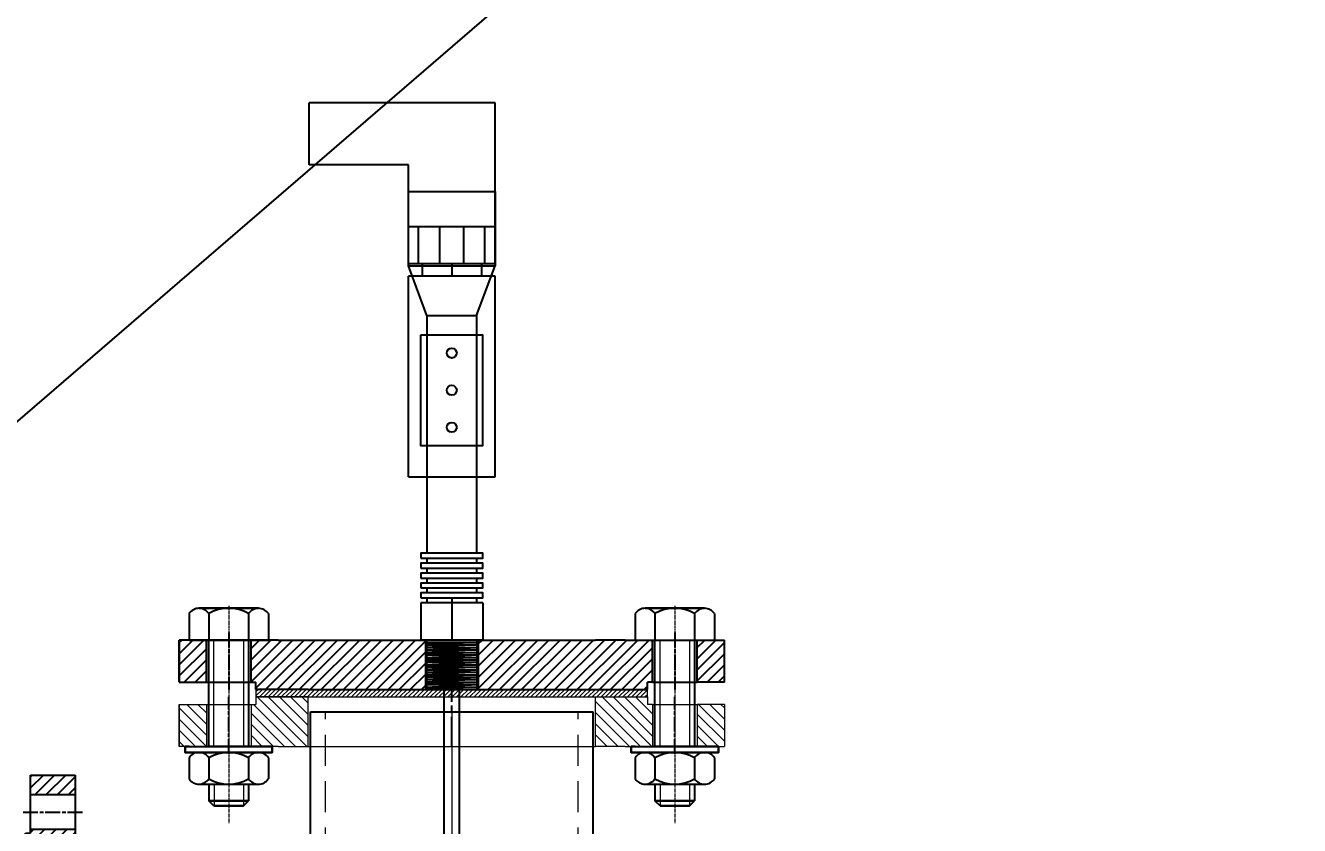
# Model space of a CAD drawing. Header units: millimetres. Extents: x -46397 to 283259, y -8690 to 23983.
# Drawn here: x 10536 to 11050, y 5735 to 6058 of the extents above; entities that cross this region are included whole.
import ezdxf
from ezdxf import colors
from ezdxf.entities.mleader import LeaderData, LeaderLine
from ezdxf.enums import TextEntityAlignment as Align
from ezdxf.math import Vec2, Vec3

# ---------------------------------------------------------------- set-up
doc = ezdxf.new("R2010")
doc.units = ezdxf.units.MM
for name, pattern in [('ACAD_ISO04W100', [30, 24, -3, 0, -3]), ('AM_ISO08W050', [18, 12, -1.5, 3, -1.5]), ('AM_ISO08W050x2', [9, 6, -0.75, 1.5, -0.75]), ('CENTER', [2, 1.25, -0.25, 0.25, -0.25]), ('HIDDEN', [0.375, 0.25, -0.125])]:
    doc.linetypes.add(name, pattern=pattern)
doc.layers.get('Defpoints').update_dxf_attribs({"lineweight": 0})
for name, color, linetype, lineweight in [('0-Dim', 7, 'Continuous', 0), ('AM_7', 4, 'AM_ISO08W050', 25), ('DUONGCHINH', 7, 'Continuous', 25), ('Long_AM_Hidden', 4, 'HIDDEN', 9), ('Long_AM_manh', 6, 'Continuous', 9), ('Long_AM_Visible', 30, 'Continuous', 25), ('Long_Centerline', 1, 'CENTER', 9), ('PHANTOM 2', 8, 'Continuous', 0), ('Standard', 7, 'Continuous', 0)]:
    doc.layers.add(name, color=color, linetype=linetype, lineweight=lineweight)
doc.layers.add('flashshoot', color=7, linetype='Continuous')
doc.styles.add('GHI CHÚ 1', font='isocp_IV25.ttf', dxfattribs={"width": 0.8})
doc.styles.add('Long_Text', font='isocp.shx', dxfattribs={"width": 0.7})
doc.styles.get("Standard").update_dxf_attribs({"font": 'isocp.shx', "width": 0.8})
doc.dimstyles.new('1-30SCALE', dxfattribs={"dimtxt": 75, "dimasz": 75, "dimexe": 37.5, "dimexo": 30, "dimgap": 30, "dimtad": 1, "dimtoh": 1, "dimdec": 0, "dimdsep": 46, "dimtxsty": 'GHI CHÚ 1', "dimcen": 0.09, "dimclrd": 256, "dimclre": 256, "dimclrt": 2, "dimadec": 0, "dimazin": 0, "dimtfac": 1, "dimtdec": 0, "dimtofl": 0, "dimtmove": 0, "dimatfit": 3, "dimfxl": 1, "dimlwd": 0, "dimlwe": 0, "dimarcsym": 0})

# ---------------------------------------------------------------- blocks, each defined once
blk = doc.blocks.new('D-ghfhhgfhtfthf')
at = {"color": 0}
for p, q in [((-17.5, 181), (17.5, 181)), ((-17.5, 151), (-17.5, 181)), ((17.5, 181), (17.5, 151)), ((-17.5, 151), (17.5, 151)), ((-10, 131), (-17.5, 151)), ((10, 131), (17.5, 151)), ((-10, 131), (10, 131)), ((-10, 131), (-10, 35)), ((10, 131), (10, 35)), ((-10, 33), (-10, 31)), ((10, 33), (10, 31)), ((-10, 29), (-10, 27)), ((10, 29), (10, 27)), ((-10, 25), (-10, 23)), ((-10, 21), (-10, 19)), ((10, 25), (10, 23)), ((10, 21), (10, 19)), ((-10, 17), (-10, 15)), ((0, 17), (0, 0)), ((10, 17), (10, 15)), ((12.5, 15), (-12.5, 15)), ((-12.5, 15), (-12.5, 0)), ((12.5, 15), (12.5, 0)), ((12.5, 0), (-12.5, 0)), ((10.15, 0), (10.15, -20)), ((10.65, 0), (10.65, -20)), ((-10.65, 0), (-10.65, -20)), ((-10.65, -1), (10.65, -1)), ((10.65, -1), (-10.65, -2)), ((-10.65, -2), (10.65, -2)), ((10.65, -2), (-10.65, -3)), ((-10.65, -3), (10.65, -3)), ((-10.65, -4), (10.65, -3)), ((-10.65, -4), (10.65, -4)), ((10.65, -4), (-10.65, -5)), ((-10.65, -5), (10.65, -5)), ((10.65, -5), (-10.65, -6)), ((-10.15, 0), (-10.15, -20)), ((-10.65, -6), (10.65, -6)), ((-10.65, -7), (10.65, -6)), ((-10.65, -7), (10.65, -7)), ((10.65, -7), (-10.65, -8)), ((-10.65, -8), (10.65, -8)), ((10.65, -8), (-10.65, -9)), ((-10.65, -9), (10.65, -9)), ((-10.65, -10), (10.65, -9)), ((-10.65, -10), (10.65, -10)), ((10.65, -10), (-10.65, -11)), ((-10.65, -11), (10.65, -11)), ((10.65, -11), (-10.65, -12)), ((-10.65, -12), (10.65, -12)), ((-10.65, -13), (10.65, -12)), ((-10.65, -13), (10.65, -13)), ((10.65, -13), (-10.65, -14)), ((-10.65, -14), (10.65, -14)), ((10.65, -14), (-10.65, -15)), ((-10.65, -15), (10.65, -15)), ((-10.65, -16), (10.65, -15)), ((-10.65, -16), (10.65, -16)), ((10.65, -16), (-10.65, -17)), ((-10.65, -17), (10.65, -17)), ((10.65, -17), (-10.65, -18)), ((-10.65, -18), (10.65, -18)), ((-10.65, -19), (10.65, -18)), ((-10.65, -19), (10.65, -19)), ((10.65, -19), (-10.65, -20)), ((-10.65, -20), (10.65, -20))]:
    blk.add_line(p, q, dxfattribs=at)
for points in [[(-12.5, 33), (12.5, 33), (12.5, 35), (-12.5, 35)], [(-12.5, 29), (12.5, 29), (12.5, 31), (-12.5, 31)], [(-12.5, 25), (12.5, 25), (12.5, 27), (-12.5, 27)], [(-12.5, 21), (12.5, 21), (12.5, 23), (-12.5, 23)], [(-12.5, 17), (12.5, 17), (12.5, 19), (-12.5, 19)]]:
    blk.add_lwpolyline(points, close=True, dxfattribs=at)
blk = doc.blocks.new('D-ỷtyjytthytyhhtr')
at = {"color": 0}
for p, q in [((17.5, 151), (-57.5, 151)), ((-57.5, 126), (-57.5, 151)), ((17.5, 86), (17.5, 151)), ((-17.5, 126), (-57.5, 126)), ((-17.5, 86), (-17.5, 126)), ((17.5, 101), (-17.5, 101)), ((-13.39, 86), (-13.39, 101)), ((-4.86, 86), (-4.86, 101)), ((4.86, 86), (4.86, 101)), ((13.39, 86), (13.39, 101)), ((17.5, 86), (-17.5, 86)), ((-12, 86), (-12, 81)), ((0, 86), (0, 81)), ((12, 86), (12, 81)), ((-17.5, 0), (-17.5, 81)), ((17.5, 81), (-17.5, 81)), ((17.5, 0), (17.5, 81)), ((-17.5, 0), (17.5, 0))]:
    blk.add_line(p, q, dxfattribs=at)
blk.add_lwpolyline([(-12.45, 57.39), (12.45, 57.39), (12.45, 12.61), (-12.45, 12.61)], close=True, dxfattribs=at)
for centre in [(0, 50), (0, 35), (0, 20)]:
    blk.add_circle(centre, 2, dxfattribs=at)
blk = doc.blocks.new('43253523542')
h = blk.add_hatch()
h.set_pattern_fill('ANSI31', color=1)
h.set_pattern_definition([(45, (-278443.964, -3668.8674), (-2.24506403, 2.24506403), [])])
h.paths.add_polyline_path([(45860.9, 13447.34), (45871.9, 13447.34), (45871.9, 13464.34), (45860.9, 13464.34)])
h.paths.add_polyline_path([(45900.9, 13464.34), (45889.9, 13464.34), (45889.9, 13447.34), (45891.9, 13447.34), (45891.9, 13444.34), (45960.25, 13444.34), (45960.25, 13464.34)])
h.paths.add_polyline_path([(46040.9, 13464.34), (45981.55, 13464.34), (45981.55, 13444.34), (46049.9, 13444.34), (46049.9, 13447.34), (46051.9, 13447.34), (46051.9, 13464.34)])
h.paths.add_polyline_path([(46080.9, 13464.34), (46069.9, 13464.34), (46069.9, 13447.34), (46080.9, 13447.34)])
for p, q in [((45860.9, 13447.34, 0.59), (45860.9, 13464.34, 0.59)), ((45871.9, 13464.34, 0.59), (45860.9, 13464.34, 0.59)), ((45860.9, 13464.34, 0.59), (45860.9, 13447.34, 0.59)), ((45871.9, 13447.34, 0.59), (45871.9, 13464.34, 0.59)), ((45880.9, 13464.34, 0.59), (45871.9, 13464.34, 0.59)), ((45889.9, 13464.34, 0.59), (45880.9, 13464.34, 0.59)), ((45889.9, 13447.34, 0.59), (45889.9, 13464.34, 0.59)), ((45900.9, 13464.34, 0.59), (45889.9, 13464.34, 0.59)), ((45900.9, 13464.34, 0.59), (45912.9, 13464.34, 0.59)), ((45912.9, 13464.34, 0.59), (45970.9, 13464.34, 0.59)), ((45916.4, 13464.34, 0.59), (46025.4, 13464.34, 0.59)), ((45970.9, 13464.34, 0.59), (46028.9, 13464.34, 0.59)), ((46040.9, 13464.34, 0.59), (46028.9, 13464.34, 0.59)), ((46040.9, 13464.34, 0.59), (46051.9, 13464.34, 0.59)), ((46051.9, 13447.34, 0.59), (46051.9, 13464.34, 0.59)), ((46051.9, 13464.34, 0.59), (46060.9, 13464.34, 0.59)), ((46060.9, 13464.34, 0.59), (46069.9, 13464.34, 0.59)), ((46069.9, 13447.34, 0.59), (46069.9, 13464.34, 0.59)), ((46069.9, 13464.34, 0.59), (46080.9, 13464.34, 0.59)), ((46080.9, 13447.34, 0.59), (46080.9, 13464.34, 0.59)), ((45860.9, 13447.34, 0.59), (45871.9, 13447.34, 0.59)), ((45871.9, 13447.34, 0.59), (45880.9, 13447.34, 0.59)), ((45880.9, 13447.34, 0.59), (45889.9, 13447.34, 0.59)), ((45889.9, 13447.34, 0.59), (45891.9, 13447.34, 0.59)), ((45891.9, 13444.34, 0.59), (45891.9, 13447.34, 0.59)), ((45912.9, 13444.34, 0.59), (45891.9, 13444.34, 0.59)), ((45912.9, 13444.34, 0.59), (46028.9, 13444.34, 0.59)), ((46028.9, 13444.34, 0.59), (46049.9, 13444.34, 0.59)), ((46049.9, 13444.34, 0.59), (46049.9, 13447.34, 0.59)), ((46051.9, 13447.34, 0.59), (46049.9, 13447.34, 0.59)), ((46051.9, 13447.34, 0.59), (46060.9, 13447.34, 0.59)), ((46060.9, 13447.34, 0.59), (46069.9, 13447.34, 0.59)), ((46080.9, 13447.34, 0.59), (46069.9, 13447.34, 0.59))]:
    blk.add_line(p, q)
at = {"color": 0, "elevation": 0.59}
blk.add_lwpolyline([(45973.9, 12064.34), (45967.9, 12064.34), (45967.9, 13444.34), (45973.9, 13444.34)], close=True, dxfattribs=at)
at = {"layer": 'AM_7', "linetype": 'AM_ISO08W050x2'}
for p, q in [((45880.9, 13467.34, 0.59), (45880.9, 13444.34, 0.59)), ((46060.9, 13467.34, 0.59), (46060.9, 13444.34, 0.59))]:
    blk.add_line(p, q, dxfattribs=at)
at = {"layer": 'Standard', "elevation": 0.59}
blk.add_lwpolyline([(45981.55, 13464.34), (45960.25, 13464.34), (45960.25, 13444.34), (45981.55, 13444.34)], close=True, dxfattribs=at)
at = {"color": 130}
blk.add_blockref('D-ỷtyjytthytyhhtr', (45970.9, 13530.18, 0.59), dxfattribs=at)
at = {"color": 0}
blk.add_blockref('D-ghfhhgfhtfthf', (45970.9, 13464.34, 0.59), dxfattribs=at)
blk = doc.blocks.new('*U2563')
h = blk.add_hatch()
h.set_pattern_fill('ANSI31', color=1)
h.paths.add_polyline_path([(-110, -37), (-99, -37), (-99, -20), (-110, -20)])
h.paths.add_polyline_path([(-70, -20), (-81, -20), (-81, -37), (-79, -37), (-79, -40), (-58, -40), (-58, -20)])
h.paths.add_polyline_path([(70, -20), (58, -20), (58, -40), (79, -40), (79, -37), (81, -37), (81, -20)])
h.paths.add_polyline_path([(110, -20), (99, -20), (99, -37), (110, -37)])
for p, q in [((-110, -37), (-110, -20)), ((-99, -20), (-110, -20)), ((-110, -20), (-110, -37)), ((-99, -37), (-99, -20)), ((-90, -20), (-99, -20)), ((-81, -20), (-90, -20)), ((-81, -37), (-81, -20)), ((-70, -20), (-81, -20)), ((-70, -20), (-58, -20)), ((-58, -20), (-58, -40)), ((-58, -20), (0, -20)), ((0, -20), (58, -20)), ((58, -20), (58, -40)), ((70, -20), (58, -20)), ((70, -20), (81, -20)), ((81, -37), (81, -20)), ((81, -20), (90, -20)), ((90, -20), (99, -20)), ((99, -37), (99, -20)), ((99, -20), (110, -20)), ((110, -37), (110, -20)), ((-110, -37), (-99, -37)), ((-99, -37), (-90, -37)), ((-90, -37), (-81, -37)), ((-81, -37), (-79, -37)), ((-79, -40), (-79, -37)), ((-58, -40), (-79, -40)), ((-58, -40), (58, -40)), ((58, -40), (79, -40)), ((79, -40), (79, -37)), ((81, -37), (79, -37)), ((81, -37), (90, -37)), ((90, -37), (99, -37)), ((110, -37), (99, -37))]:
    blk.add_line(p, q)
at = {"layer": 'AM_7', "linetype": 'AM_ISO08W050x2'}
for p, q in [((-90, -17), (-90, -40)), ((90, -17), (90, -40))]:
    blk.add_line(p, q, dxfattribs=at)
at = {"layer": 'AM_7'}
blk.add_line((0, -20), (0, -43), dxfattribs=at)
blk = doc.blocks.new('gfdgdfgdfgd')
h = blk.add_hatch()
h.set_pattern_fill('ANSI31', color=256, scale=10)
h.set_pattern_definition([(45, (26713.8207, 19476.6653), (-0.8838835, 0.8838835), [])])
h.paths.add_polyline_path([(26634.82, 20151.67), (26792.82, 20151.67), (26792.82, 20154.67), (26634.82, 20154.67)])
at = {"color": 0}
blk.add_lwpolyline([(26634.82, 20151.67), (26792.82, 20151.67), (26792.82, 20154.67), (26634.82, 20154.67)], close=True, dxfattribs=at)
at = {"xscale": -1, "rotation": 180}
blk.add_blockref('*U2563', (26713.82, 20111.67), dxfattribs=at)
blk = doc.blocks.new('*U2574')
at = {"color": 1, "linetype": 'ACAD_ISO04W100'}
blk.add_line((0, 118), (0, -3), dxfattribs=at)
at = {"color": 2}
blk.add_lwpolyline([(13.35, 0), (13.35, 115), (-13.35, 115), (-13.35, 0)], close=True, dxfattribs=at)
blk = doc.blocks.new('*U2573')
h = blk.add_hatch()
h.set_pattern_fill('ANSI31', color=1, angle=-90)
h.set_pattern_definition([(315, (19, -13), (2.24506, 2.24506), [])])
h.paths.add_polyline_path([(13, 9.5), (13, 17.5), (-5, 17.5), (-5, 16), (-7, 16), (-7, 0.75), (13, 0.75)])
h.paths.add_polyline_path([(13, 31.5), (13, 39.5), (-5, 39.5), (-5, 31.5)])
h.paths.add_polyline_path([(-7, -26.75), (-7, -42), (-5, -42), (-5, -43.5), (13, -43.5), (13, -35.5), (13, -26.75)])
h.paths.add_polyline_path([(-5, -57.5), (-5, -65.5), (13, -65.5), (13, -57.5)])
for p, q in [((-5, 16), (-5, 39.5)), ((-5, 39.5), (13, 39.5)), ((13, 39.5), (13, 9.5)), ((13, 31.5), (-5, 31.5)), ((-7, 0.75), (-7, 16)), ((-7, 16), (-5, 16)), ((13, 17.5), (-5, 17.5)), ((13, 9.5), (13, 0.75)), ((13, 0.75), (-7, 0.75)), ((-7, 0.75), (-7, -26.75)), ((13, 0.75), (13, -26.75)), ((13, -26.75), (-7, -26.75)), ((-7, -26.75), (-7, -42)), ((13, -35.5), (13, -26.75)), ((13, -65.5), (13, -35.5)), ((-7, -42), (-5, -42)), ((-5, -42), (-5, -65.5)), ((13, -43.5), (-5, -43.5)), ((13, -57.5), (-5, -57.5)), ((-5, -65.5), (13, -65.5))]:
    blk.add_line(p, q)
at = {"layer": 'AM_7', "linetype": 'AM_ISO08W050x2'}
for p, q in [((-8, 24.5), (16, 24.5)), ((-8, -50.5), (16, -50.5))]:
    blk.add_line(p, q, dxfattribs=at)
at = {"layer": 'AM_7'}
blk.add_line((15.88, -13), (-10, -13), dxfattribs=at)
blk = doc.blocks.new('erdgcxvb')
at = {"xscale": -1, "rotation": 180}
blk.add_blockref('*U2573', (-135.95, -13), dxfattribs=at)
at = {"rotation": 270}
blk.add_blockref('*U2574', (-142.95, 0), dxfattribs=at)
blk = doc.blocks.new('DDASFDFASDFDASF')
at = {"layer": 'Long_AM_Visible'}
for p, q in [((1615094.77, 228302.02), (1615097.77, 228302.02)), ((1615097.77, 228302.02), (1615109.77, 228302.02)), ((1615109.77, 228302.02), (1615112.77, 228302.02)), ((1615091.77, 228300.41), (1615091.77, 228294.02)), ((1615097.77, 228300.41), (1615097.77, 228294.02)), ((1615109.77, 228300.41), (1615109.77, 228294.02)), ((1615115.77, 228300.41), (1615115.77, 228294.02)), ((1615094.77, 228292.42), (1615097.77, 228292.42)), ((1615097.77, 228292.42), (1615109.77, 228292.42)), ((1615109.77, 228292.42), (1615112.77, 228292.42))]:
    blk.add_line(p, q, dxfattribs=at)
for centre, radius, start, end in [((1615094.77, 228298.41), 3.6, 33.6174, 146.3826), ((1615103.77, 228290.02), 12, 59.9946, 120.0054), ((1615112.77, 228298.41), 3.6, 33.6174, 146.3826), ((1615094.77, 228296.02), 3.6, 213.6174, 326.3826), ((1615103.77, 228304.41), 12, 239.9946, 300.0054), ((1615112.77, 228296.02), 3.6, 213.6174, 326.3826)]:
    blk.add_arc(centre, radius, start, end, dxfattribs=at)
blk = doc.blocks.new('sdfdsfds')
at = {"layer": 'Long_AM_manh'}
for p, q in [((-5.96, -23), (-5.96, 20)), ((5.93, 20), (5.92, -23)), ((-5.91, -38.2), (-5.91, -47)), ((5.93, -38.2), (5.93, -47))]:
    blk.add_line(p, q, dxfattribs=at)
at = {"layer": 'Long_AM_Visible'}
for p, q in [((-7.99, 32.8), (-11.99, 32.8)), ((-11.99, 32.8), (-7.99, 32.8)), ((8.01, 32.8), (-7.99, 32.8)), ((-7.99, 32.8), (8.01, 32.8)), ((12.01, 32.8), (8.01, 32.8)), ((8.01, 32.8), (12.01, 32.8)), ((-15.99, 30.66), (-16, 20)), ((-15.99, 30.66), (-16, 20)), ((-7.99, 30.66), (-8, 20)), ((-7.99, 30.66), (-8, 20)), ((8.01, 30.65), (8, 20)), ((8.01, 30.65), (8, 20)), ((16.01, 30.65), (16, 20)), ((16.01, 30.65), (16, 20)), ((-16, 20), (16, 20)), ((-8.01, -23), (-8.01, 20)), ((7.99, 20), (7.98, -23)), ((-8.01, -38.2), (-8.01, -44.92)), ((-8.01, -38.2), (-8.01, -44.92)), ((7.99, -38.2), (7.99, -44.92)), ((7.99, -38.2), (7.99, -44.92)), ((-5.93, -47), (-8.01, -44.92)), ((7.99, -44.92), (-8.01, -44.92)), ((-5.93, -47), (-8.01, -44.92)), ((-8.01, -44.92), (7.99, -44.92)), ((5.91, -47), (7.99, -44.92)), ((5.91, -47), (7.99, -44.92)), ((5.91, -47), (-5.93, -47)), ((-5.93, -47), (5.91, -47))]:
    blk.add_line(p, q, dxfattribs=at)
blk.add_lwpolyline([(17.59, -25.4), (-17.61, -25.39), (-17.61, -22.99), (17.59, -23)], close=True, dxfattribs=at)
blk.add_lwpolyline([(-15.98, -22.99), (-17.61, -22.99), (-17.61, -25.39), (17.59, -25.4), (17.59, -23), (-8.01, -23)], dxfattribs=at)
for centre, radius, start, end in [((-12, 28), 4.8, 33.6009, 146.3661), ((-11.99, 28), 4.8, 33.6009, 146.3662), ((0, 16.8), 16, 59.9781, 119.9889), ((0, 16.8), 16, 59.9781, 119.989), ((12, 27.99), 4.8, 33.6009, 146.3661), ((12.01, 27.99), 4.8, 33.6009, 146.3662)]:
    blk.add_arc(centre, radius, start, end, dxfattribs=at)
at = {"layer": 'Long_Centerline', "linetype": 'CENTER'}
blk.add_line((0.01, 33.83), (-0.01, -53.88), dxfattribs=at)
at = {"layer": 'DUONGCHINH', "xscale": 1.333333333553129, "yscale": 1.333333333553129, "zscale": 1.333333333553129, "rotation": 359.9835411540283}
blk.add_blockref('DDASFDFASDFDASF', (-2153559.05, -303809.46), dxfattribs=at)
blk = doc.blocks.new('12319823 dasdasd')
at = {"layer": 'Long_AM_Hidden', "ltscale": 50}
for p, q in [((10731.04, 16704.03), (10731.04, 18282.03)), ((10833.04, 16704.03), (10833.04, 18282.03))]:
    blk.add_line(p, q, dxfattribs=at)
at = {"layer": 'Long_AM_Visible'}
for p, q in [((10725.04, 16704.03), (10725.04, 18282.03)), ((10725.04, 18282.03), (10839.04, 18282.03)), ((10839.04, 16704.03), (10839.04, 18282.03))]:
    blk.add_line(p, q, dxfattribs=at)
at = {"layer": 'Long_Centerline', "ltscale": 50}
blk.add_line((10782.04, 18282.03), (10782.04, 16602.03), dxfattribs=at)
for name, p in [('43253523542', (-35188.86, 4846.69, -0.59)), ('erdgcxvb', (10752.99, 18204.03))]:
    blk.add_blockref(name, p)
at = {"layer": 'Long_AM_Visible'}
for p in [(10692.03, 18291.03), (10872.03, 18291.03)]:
    blk.add_blockref('sdfdsfds', p, dxfattribs=at)
at = {"layer": 'Standard'}
blk.add_blockref('gfdgdfgdfgd', (-15931.78, -1863.64), dxfattribs=at)
blk = doc.blocks.new('jkdajksdqwasd')
blk.add_blockref('12319823 dasdasd', (-4521.05, -17503.99))
blk = doc.blocks.new('d jasjdadqwe')
at = {"layer": 'DUONGCHINH', "extrusion": (0, 1, 0)}
blk.add_line((46867.64, 38073.04), (47397.88, 38530.27), dxfattribs=at)
blk = doc.blocks.new('_TagCircle')
at = {"color": 0, "linetype": 'ByBlock', "lineweight": -2, "transparency": 16777216}
blk.add_circle((0, 0), 4, dxfattribs=at)
at = {"layer": 'Long_AM_Visible', "color": 0, "transparency": 16777216, "style": 'Long_Text'}
blk.add_attdef('TAGNUMBER', text='', height=3, dxfattribs=at).set_placement((0, -1.5), align=Align.CENTER)
blk = doc.blocks.new('_Open30')
at = {"color": 0, "linetype": 'ByBlock', "lineweight": -2}
for p, q in [((-1, 0.2679), (0, 0)), ((0, 0), (-1, -0.2679)), ((0, 0), (-1, 0))]:
    blk.add_line(p, q, dxfattribs=at)
blk = doc.blocks.new('*D1589')
at = {"layer": 'Defpoints', "color": 0, "transparency": 16777216}
for p in [(10829.11, 6204.56, -1.5), (10121.84, 3758.56, -1.5), (11552.26, 3758.56)]:
    blk.add_point(p, dxfattribs=at)
at = {"layer": 'PHANTOM 2', "linetype": 'Continuous', "lineweight": 0, "transparency": 16777216}
for p, q in [((10859.11, 6204.56), (11582.26, 6204.56)), ((11552.26, 6114.56), (11552.26, 3848.56)), ((10151.84, 3758.56), (11582.26, 3758.56))]:
    blk.add_line(p, q, dxfattribs=at)
at = {"layer": 'PHANTOM 2', "transparency": 16777216}
for points in [[(11537.26, 6114.56), (11567.26, 6114.56), (11552.26, 6204.56)], [(11537.26, 3848.56), (11567.26, 3848.56), (11552.26, 3758.56)]]:
    blk.add_solid(points, dxfattribs=at)
at = {"layer": 'PHANTOM 2', "color": 2, "transparency": 16777216, "insert": (11472.72, 4981.56), "char_height": 95, "attachment_point": 5, "rotation": 90, "style": 'GHI CHÚ 1'}
blk.add_mtext('2446', dxfattribs=at)
blk = doc.blocks.new('*D1643')
at = {"layer": 'Defpoints', "color": 0, "transparency": 16777216}
for p in [(9680.34, 8741.79, -1.5), (11942.21, 8741.79), (10121.84, 3758.56, -1.5)]:
    blk.add_point(p, dxfattribs=at)
at = {"layer": 'PHANTOM 2', "linetype": 'Continuous', "lineweight": 0, "transparency": 16777216}
for p, q in [((9710.34, 8741.79), (11972.21, 8741.79)), ((11942.21, 3848.56), (11942.21, 8651.79)), ((10151.84, 3758.56), (11972.21, 3758.56))]:
    blk.add_line(p, q, dxfattribs=at)
at = {"layer": 'PHANTOM 2', "transparency": 16777216}
for points in [[(11927.21, 8651.79), (11957.21, 8651.79), (11942.21, 8741.79)], [(11927.21, 3848.56), (11957.21, 3848.56), (11942.21, 3758.56)]]:
    blk.add_solid(points, dxfattribs=at)
at = {"layer": 'PHANTOM 2', "color": 2, "transparency": 16777216, "insert": (11862.67, 6250.17), "char_height": 95, "attachment_point": 5, "rotation": 90, "style": 'GHI CHÚ 1'}
blk.add_mtext('4983', dxfattribs=at)

msp = doc.modelspace()

# ---------------------------------------------------------------- block references
msp.add_blockref('d jasjdadqwe', (-36568.77, -32376.72, -1.5))
at = {"layer": 'flashshoot'}
msp.add_blockref('jkdajksdqwasd', (4446.84, 5002.56, -1.5), dxfattribs=at)

# ---------------------------------------------------------------- dimensions: what is measured, and where the dimension line sits
at = {"layer": 'PHANTOM 2'}
for base, p1, p2, picture, middle in [((11942.21, 8741.79), (10121.84, 3758.56, -1.5), (9680.34, 8741.79, -1.5), '*D1643', (11862.67, 6250.17)), ((11552.26, 3758.56), (10829.11, 6204.56, -1.5), (10121.84, 3758.56, -1.5), '*D1589', (11472.72, 4981.56))]:
    dim = msp.add_linear_dim(base=base, p1=p1, p2=p2, angle=90, dimstyle='1-30SCALE', override={"dimtxt": 95, "dimasz": 90, "dimexe": 30, "dimtmove": 1}, dxfattribs=at)
    dim.commit()
    dim.dimension.update_dxf_attribs({"geometry": picture, "text_midpoint": middle})

# ---------------------------------------------------------------- leaders
at = {"layer": '0-Dim', "color": 6}
ml = msp.add_multileader_block('Standard', dxfattribs=at)
ml.set_content('_TagCircle', color=6, scale=-30)
ml.set_attribute('TAGNUMBER', 'N17.1', width=0)
ml.set_leader_properties(color=5)
ml.set_arrow_properties(name='OPEN30')
ml.build(insert=Vec2(0, 0))
ml.multileader.update_dxf_attribs({"has_dogleg": 0, "text_left_attachment_type": 6, "text_right_attachment_type": 6, "dogleg_length": 0.36, "arrow_head_size": 60, "block_connection_type": 1})
ctx = ml.context
ctx.base_point, ctx.char_height, ctx.arrow_head_size, ctx.landing_gap_size, ctx.plane_origin = Vec3(11251.38, 5702.56, -1.5), 56, 60, 1.4, Vec3(10692.02, 5580.91, -1.5)
ctx.left_attachment, ctx.right_attachment, ctx.text_align_type, ctx.attachment_type = 6, 6, 2, 1
notes = []
notes.append((ctx, [(0, (1, 1, 0), (11251.02, 5702.56, -1.5), (1, 0), 0.36, [(0, [(10535.82, 5702.56, -1.5)], 0, [])])]))
ctx.block.insert, ctx.block.scale = Vec3(11251.38, 5702.56, -1.5), Vec3(-30, 30, 30)
for ctx, leaders in notes:
    for number, flags, end, landing, length, lines in leaders:
        leader = LeaderData()
        leader.index, (leader.has_last_leader_line, leader.has_dogleg_vector, leader.attachment_direction) = number, flags
        leader.last_leader_point, leader.dogleg_vector, leader.dogleg_length = Vec3(end), Vec3(landing), length
        for number, points, colour, breaks in lines:
            line = LeaderLine()
            line.index, line.vertices, line.color, line.breaks = number, Vec3.list(points), colors.encode_raw_color(colour), breaks
            leader.lines.append(line)
        ctx.leaders.append(leader)

doc.saveas('drawing.dxf')
